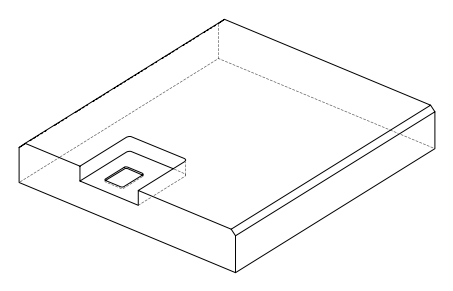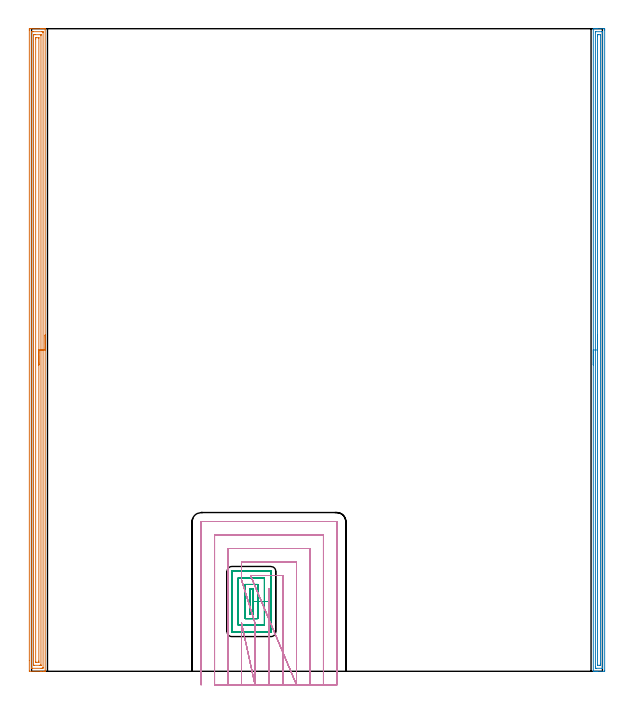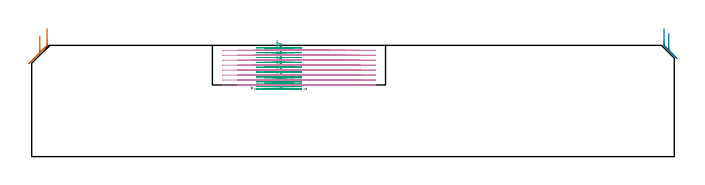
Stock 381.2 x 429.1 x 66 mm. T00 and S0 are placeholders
(PLAN: 4 operations, 2 tool changes, 67.9 min)
(1 AREA_MILL | FG_CHAMFER_SURFACE | UGT0205_001 | 13.98 min | 24101 mm3)
(2 AREA_MILL_1 | FG_CHAMFER_SURFACE_1 | UGT0205_001 | 10.51 min | 12386 mm3)
(3 MILL_RECTANGULAR_POCKET | POCKET_RECTANGULAR_STRAIGHT | UGT0201_014 | Follow Part, ap 1.5, ae 75% | 13.74 min | 39088 mm3)
(4 MILL_SLOT | SLOT_PARTIAL_RECTANGULAR | NXT0201_011 | Follow Part, ap 3, ae 75% | 29.73 min | 219995 mm3)
(TOOL UGT0205_001 | Chamfer Mill 20 x 3 x 45 deg. | D20 FL50 Z2)
(TOOL UGT0201_014 | End mill 6 mm | D6 FL24 Z4)
(TOOL NXT0201_011 | ENDMILL 12mm [2P460-1200-NA 1630] | D12 FL38 Z6)
(OP 1 AREA_MILL)
G17 G21 G94 G90
T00 M6
G54
G17 G0 G90 X9.1 Y224.55 S1061 M3
G43 Z76. H0
G94 G1 Y224.512 Z75.128 F250.
Y224.398 Z74.263
Y224.209 Z73.412
Y223.947 Z72.58
Y223.613 Z71.774
Y223.21 Z71.
Y222.742 Z70.264
Y222.21 Z69.572
Y221.621 Z68.929
Y220.978 Z68.339
Y220.286 Z67.808
Y219.55 Z67.34
Y218.776 Z66.937
Y217.97 Z66.603
Y217.138 Z66.341
Y216.287 Z66.152
Y215.422 Z66.038
Y214.55 Z66.
Y0.17
X9.098 Y0.007 Z65.988
X9.096 Y0.006 Z65.987
X8.756 Y0. Z65.656
X8.438 Z65.337
X7.767 Z64.662
X6.55 Z63.447
X6.004 Z62.898
X-1.322 Y0.001 Z55.575
X-1.492 Y0.01 Z55.406
X-1.499 Y0.18 Z55.399
X-1.5 Y7.295 Z55.4
Y428.048
X-1.499 Y428.483 Z55.401
X-1.495 Y428.936 Z55.403
X-1.492 Y429.09 Z55.406
X-1.048 Y429.095 Z55.849
X-0.44 Y429.1 Z56.458
X6.004 Z62.898
X6.55 Z63.447
X6.885 Z63.781
X7.431 Z64.327
X7.767 Z64.662
X8.438 Z65.337
X8.756 Z65.656
X9.096 Y429.094 Z65.987
X9.097 Y429.093 Z65.988
X9.1 Y428.93 Z66.
Y214.55
X7.686 Z64.586
X7.685 Y2.486 Z64.585
X7.684 Y2.403 Z64.584
X7.674 Y2.01 Z64.574
X7.281 Y2.002 Z64.181
X6.885 Y2.001 Z63.785
X6.401 Y2. Z63.301
X0.715 Y2.001 Z57.615
X0.228 Y2.003 Z57.128
X0.014 Y2.01 Z56.914
X-0.079 Y2.034 Z56.821
X-0.085 Y2.32 Z56.815
Y2.403
Y426.614
X-0.084 Y426.697 Z56.816
X-0.074 Y427.09 Z56.826
X0.319 Y427.098 Z57.219
X0.715 Y427.099 Z57.615
X1.199 Y427.1 Z58.099
X6.885 Y427.099 Z63.785
X7.372 Y427.097 Z64.272
X7.586 Y427.09 Z64.486
X7.679 Y427.066 Z64.579
X7.685 Y426.78 Z64.585
Y426.697
X7.686 Y214.55 Z64.586
X6.271 Z63.171
Y4.19
X6.27 Y4.054 Z63.17
X6.267 Y4.021 Z63.167
X6.265 Y4.012 Z63.165
X6.252 Y4.009 Z63.152
X6.189 Y4.002 Z63.089
X6.004 Y4.001 Z62.904
X5.309 Y4. Z62.209
X1.783 Z58.683
X1.596 Y4.001 Z58.496
X1.409 Y4.005 Z58.309
X1.357 Y4.009 Z58.257
X1.335 Y4.013 Z58.235
X1.333 Y4.028 Z58.233
X1.33 Y4.099 Z58.23
X1.329 Y4.19 Z58.229
X1.328 Y4.461 Z58.228
X1.329 Y424.91 Z58.229
X1.331 Y425.046 Z58.231
X1.333 Y425.079 Z58.233
X1.335 Y425.088 Z58.235
X1.348 Y425.091 Z58.248
X1.411 Y425.098 Z58.311
X1.596 Y425.099 Z58.496
X2.291 Y425.1 Z59.191
X5.817 Z62.717
X6.004 Y425.099 Z62.904
X6.191 Y425.095 Z63.091
X6.243 Y425.091 Z63.143
X6.265 Y425.087 Z63.165
X6.267 Y425.072 Z63.167
X6.27 Y425.001 Z63.17
X6.271 Y424.91 Z63.171
Y424.639
Y214.55
X4.857 Z61.757
Y6.869
X4.855 Y6.247 Z61.755
X4.852 Y6.037 Z61.752
X4.85 Y6.01 Z61.75
X4.83 Y6.007 Z61.73
X4.777 Y6.003 Z61.677
X4.67 Y6.001 Z61.57
X2.927 Z59.827
X2.825 Y6.003 Z59.725
X2.775 Y6.006 Z59.675
X2.753 Y6.009 Z59.653
X2.75 Y6.021 Z59.65
X2.747 Y6.129 Z59.647
X2.743 Y6.6 Z59.643
Y422.231
X2.745 Y422.853 Z59.645
X2.748 Y423.063 Z59.648
X2.75 Y423.09 Z59.65
X2.77 Y423.093 Z59.67
X2.823 Y423.097 Z59.723
X2.93 Y423.099 Z59.83
X4.673 Z61.573
X4.775 Y423.097 Z61.675
X4.825 Y423.094 Z61.725
X4.847 Y423.091 Z61.747
X4.85 Y423.079 Z61.75
X4.853 Y422.971 Z61.753
X4.857 Y422.5 Z61.757
Y214.55
Y213.678 Z61.795
Y212.814 Z61.909
Y211.962 Z62.098
Y211.13 Z62.36
Y210.324 Z62.694
Y209.55 Z63.097
Y208.814 Z63.566
Y208.122 Z64.097
Y207.479 Z64.686
Y206.89 Z65.329
Y206.359 Z66.022
Y205.89 Z66.757
Y205.487 Z67.531
Y205.153 Z68.337
Y204.891 Z69.169
Y204.702 Z70.021
Y204.588 Z70.886
Y204.55 Z71.757
G0 Z76.
M5
M2
(OP 2 AREA_MILL_1)
G17 G21 G94 G90
T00 M6
G54
G17 G0 G90 X375.1 Y204.55 S1061 M3
G43 Z76. H0
G94 G1 Y204.588 Z75.128 F250.
Y204.702 Z74.263
Y204.891 Z73.412
Y205.153 Z72.58
Y205.487 Z71.774
Y205.89 Z71.
Y206.358 Z70.264
Y206.89 Z69.572
Y207.479 Z68.929
Y208.122 Z68.34
Y208.814 Z67.808
Y209.55 Z67.34
Y210.324 Z66.937
Y211.13 Z66.603
Y211.962 Z66.341
Y212.813 Z66.152
Y213.678 Z66.038
Y214.55 Z66.
Y428.93
X375.102 Y429.09 Z65.988
X375.218 Y429.098 Z65.874
X375.339 Y429.1 Z65.761
X375.622 Z65.478
X376.285 Z64.809
X377.489 Z63.608
X378.028 Z63.066
X382.117 Z58.98
X382.386 Y429.097 Z58.711
X382.693 Y429.09 Z58.404
X382.698 Y428.803 Z58.401
X382.7 Y428.483 Z58.4
Y428.162
Y0.617
X382.698 Y0.297 Z58.401
X382.694 Y0.01 Z58.404
X382.386 Y0. Z58.711
X378.028 Z63.066
X377.489 Z63.608
X377.157 Z63.939
X376.617 Z64.479
X376.285 Z64.809
X375.339 Z65.761
X375.219 Z65.873
X375.168 Y0.002 Z65.924
X375.103 Y0.01 Z65.988
X375.1 Y0.17 Z66.
Y214.55
X376.514 Z64.586
X376.515 Y426.697 Z64.585
X376.516 Y427.026 Z64.584
X376.518 Y427.066 Z64.582
X376.52 Y427.082 Z64.58
X376.53 Y427.09 Z64.57
X376.632 Y427.095 Z64.468
X376.764 Y427.099 Z64.336
X380.643 Y427.1 Z60.457
X381.123 Y427.098 Z59.977
X381.249 Y427.093 Z59.851
X381.272 Y427.091 Z59.828
X381.279 Y427.048 Z59.821
X381.282 Y426.935 Z59.818
X381.284 Y426.697 Z59.816
X381.286 Y426.038 Z59.814
Y425.804
X381.285 Y2.403 Z59.815
X381.284 Y2.074 Z59.816
X381.282 Y2.034 Z59.818
X381.28 Y2.018 Z59.82
X381.27 Y2.01 Z59.83
X381.168 Y2.005 Z59.932
X381.036 Y2.001 Z60.064
X377.157 Y2. Z63.943
X376.677 Y2.002 Z64.423
X376.551 Y2.007 Z64.549
X376.528 Y2.009 Z64.572
X376.521 Y2.052 Z64.579
X376.518 Y2.165 Z64.582
X376.516 Y2.403 Z64.584
X376.514 Y3.061 Z64.586
Y3.296
Y214.55
X377.928 Z63.172
X377.929 Y424.119 Z63.171
X377.933 Y424.91 Z63.167
X377.935 Y425.006 Z63.165
X377.942 Y425.09 Z63.158
X378.028 Y425.092 Z63.072
X378.716 Y425.099 Z62.384
X379.772 Z61.328
X379.833 Y425.098 Z61.267
X379.855 Y425.094 Z61.245
X379.863 Y425.091 Z61.237
X379.865 Y425.079 Z61.235
X379.869 Y425.013 Z61.231
X379.871 Y424.91 Z61.229
Y424.808
Y4.981
X379.867 Y4.19 Z61.233
X379.865 Y4.094 Z61.235
X379.858 Y4.01 Z61.242
X379.772 Y4.008 Z61.328
X379.084 Y4.001 Z62.016
X378.028 Z63.072
X377.967 Y4.002 Z63.133
X377.945 Y4.006 Z63.155
X377.937 Y4.009 Z63.163
X377.935 Y4.021 Z63.165
X377.931 Y4.087 Z63.169
X377.929 Y4.19 Z63.171
Y4.292
X377.928 Y214.55 Z63.172
Y215.422 Z63.21
Y216.286 Z63.323
Y217.138 Z63.512
Y217.97 Z63.775
Y218.776 Z64.108
Y219.55 Z64.511
Y220.286 Z64.98
Y220.978 Z65.511
Y221.621 Z66.1
Y222.21 Z66.744
Y222.741 Z67.436
Y223.21 Z68.172
Y223.613 Z68.945
Y223.947 Z69.751
Y224.209 Z70.583
Y224.398 Z71.435
Y224.512 Z72.3
Y224.55 Z73.172
G0 Z76.
M5
M2
(OP 3 MILL_RECTANGULAR_POCKET)
G17 G21 G94 G90
T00 M6
G54
G17 G0 G90 X145.6 Y43.966 S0 M3
G43 Z76. H0
Z69.
G94 G1 Y38.2 Z67.455 F250.
X148. Z66.812
Y46.6 Z64.561
Y55. F500.
X145.6
Y38.2
X148.
Y46.6
X151.
Y58.
X142.6
Y35.2
X151.
Y46.6
X155.5
Y62.5
X138.1
Y30.7
X155.5
Y46.6
X160.
Y66.9
X159.995 Y66.955
X159.955 Y66.995
X159.9 Y67.
X133.7
X133.645 Y66.995
X133.605 Y66.955
X133.6 Y66.9
Y26.3
X133.605 Y26.245
X133.645 Y26.205
X133.7 Y26.2
X159.9
X159.955 Y26.205
X159.995 Y26.245
X160. Y26.3
Y46.6
Y47.6
G0 X145.6 Y43.966 Z67.561
G1 Y38.2 Z66.016 F250.
X148. Z65.373
Y46.6 Z63.122
Y55. F500.
X145.6
Y38.2
X148.
Y46.6
X151.
Y58.
X142.6
Y35.2
X151.
Y46.6
X155.5
Y62.5
X138.1
Y30.7
X155.5
Y46.6
X160.
Y66.9
X159.995 Y66.955
X159.955 Y66.995
X159.9 Y67.
X133.7
X133.645 Y66.995
X133.605 Y66.955
X133.6 Y66.9
Y26.3
X133.605 Y26.245
X133.645 Y26.205
X133.7 Y26.2
X159.9
X159.955 Y26.205
X159.995 Y26.245
X160. Y26.3
Y46.6
Y47.6
G0 X145.6 Y43.966 Z66.122
G1 Y38.2 Z64.577 F250.
X148. Z63.934
Y46.6 Z61.683
Y55. F500.
X145.6
Y38.2
X148.
Y46.6
X151.
Y58.
X142.6
Y35.2
X151.
Y46.6
X155.5
Y62.5
X138.1
Y30.7
X155.5
Y46.6
X160.
Y66.9
X159.995 Y66.955
X159.955 Y66.995
X159.9 Y67.
X133.7
X133.645 Y66.995
X133.605 Y66.955
X133.6 Y66.9
Y26.3
X133.605 Y26.245
X133.645 Y26.205
X133.7 Y26.2
X159.9
X159.955 Y26.205
X159.995 Y26.245
X160. Y26.3
Y46.6
Y47.6
G0 X145.6 Y43.966 Z64.683
G1 Y38.2 Z63.138 F250.
X148. Z62.495
Y46.6 Z60.244
Y55. F500.
X145.6
Y38.2
X148.
Y46.6
X151.
Y58.
X142.6
Y35.2
X151.
Y46.6
X155.5
Y62.5
X138.1
Y30.7
X155.5
Y46.6
X160.
Y66.9
X159.995 Y66.955
X159.955 Y66.995
X159.9 Y67.
X133.7
X133.645 Y66.995
X133.605 Y66.955
X133.6 Y66.9
Y26.3
X133.605 Y26.245
X133.645 Y26.205
X133.7 Y26.2
X159.9
X159.955 Y26.205
X159.995 Y26.245
X160. Y26.3
Y46.6
Y47.6
G0 X145.6 Y43.966 Z63.244
G1 Y38.2 Z61.699 F250.
X148. Z61.056
Y46.6 Z58.805
Y55. F500.
X145.6
Y38.2
X148.
Y46.6
X151.
Y58.
X142.6
Y35.2
X151.
Y46.6
X155.5
Y62.5
X138.1
Y30.7
X155.5
Y46.6
X160.
Y66.9
X159.995 Y66.955
X159.955 Y66.995
X159.9 Y67.
X133.7
X133.645 Y66.995
X133.605 Y66.955
X133.6 Y66.9
Y26.3
X133.605 Y26.245
X133.645 Y26.205
X133.7 Y26.2
X159.9
X159.955 Y26.205
X159.995 Y26.245
X160. Y26.3
Y46.6
Y47.6
G0 X145.6 Y43.966 Z61.805
G1 Y38.2 Z60.26 F250.
X148. Z59.617
Y46.6 Z57.367
Y55. F500.
X145.6
Y38.2
X148.
Y46.6
X151.
Y58.
X142.6
Y35.2
X151.
Y46.6
X155.5
Y62.5
X138.1
Y30.7
X155.5
Y46.6
X160.
Y66.9
X159.995 Y66.955
X159.955 Y66.995
X159.9 Y67.
X133.7
X133.645 Y66.995
X133.605 Y66.955
X133.6 Y66.9
Y26.3
X133.605 Y26.245
X133.645 Y26.205
X133.7 Y26.2
X159.9
X159.955 Y26.205
X159.995 Y26.245
X160. Y26.3
Y46.6
Y47.6
G0 X145.6 Y43.966 Z60.367
G1 Y38.2 Z58.822 F250.
X148. Z58.178
Y46.6 Z55.928
Y55. F500.
X145.6
Y38.2
X148.
Y46.6
X151.
Y58.
X142.6
Y35.2
X151.
Y46.6
X155.5
Y62.5
X138.1
Y30.7
X155.5
Y46.6
X160.
Y66.9
X159.995 Y66.955
X159.955 Y66.995
X159.9 Y67.
X133.7
X133.645 Y66.995
X133.605 Y66.955
X133.6 Y66.9
Y26.3
X133.605 Y26.245
X133.645 Y26.205
X133.7 Y26.2
X159.9
X159.955 Y26.205
X159.995 Y26.245
X160. Y26.3
Y46.6
Y47.6
G0 X145.6 Y43.966 Z58.928
G1 Y38.2 Z57.383 F250.
X148. Z56.74
Y46.6 Z54.489
Y55. F500.
X145.6
Y38.2
X148.
Y46.6
X151.
Y58.
X142.6
Y35.2
X151.
Y46.6
X155.5
Y62.5
X138.1
Y30.7
X155.5
Y46.6
X160.
Y66.9
X159.995 Y66.955
X159.955 Y66.995
X159.9 Y67.
X133.7
X133.645 Y66.995
X133.605 Y66.955
X133.6 Y66.9
Y26.3
X133.605 Y26.245
X133.645 Y26.205
X133.7 Y26.2
X159.9
X159.955 Y26.205
X159.995 Y26.245
X160. Y26.3
Y46.6
Y47.6
G0 X145.6 Y43.966 Z57.489
G1 Y38.2 Z55.944 F250.
X148. Z55.301
Y46.6 Z53.05
Y55. F500.
X145.6
Y38.2
X148.
Y46.6
X151.
Y58.
X142.6
Y35.2
X151.
Y46.6
X155.5
Y62.5
X138.1
Y30.7
X155.5
Y46.6
X160.
Y66.9
X159.995 Y66.955
X159.955 Y66.995
X159.9 Y67.
X133.7
X133.645 Y66.995
X133.605 Y66.955
X133.6 Y66.9
Y26.3
X133.605 Y26.245
X133.645 Y26.205
X133.7 Y26.2
X159.9
X159.955 Y26.205
X159.995 Y26.245
X160. Y26.3
Y46.6
Y47.6
G0 X145.6 Y43.966 Z56.05
G1 Y38.2 Z54.505 F250.
X148. Z53.862
Y46.6 Z51.611
Y55. F500.
X145.6
Y38.2
X148.
Y46.6
X151.
Y58.
X142.6
Y35.2
X151.
Y46.6
X155.5
Y62.5
X138.1
Y30.7
X155.5
Y46.6
X160.
Y66.9
X159.995 Y66.955
X159.955 Y66.995
X159.9 Y67.
X133.7
X133.645 Y66.995
X133.605 Y66.955
X133.6 Y66.9
Y26.3
X133.605 Y26.245
X133.645 Y26.205
X133.7 Y26.2
X159.9
X159.955 Y26.205
X159.995 Y26.245
X160. Y26.3
Y46.6
Y47.6
G0 X145.6 Y43.966 Z54.611
G1 Y38.2 Z53.066 F250.
X148. Z52.423
Y46.6 Z50.172
Y55. F500.
X145.6
Y38.2
X148.
Y46.6
X151.
Y58.
X142.6
Y35.2
X151.
Y46.6
X155.5
Y62.5
X138.1
Y30.7
X155.5
Y46.6
X160.
Y66.9
X159.995 Y66.955
X159.955 Y66.995
X159.9 Y67.
X133.7
X133.645 Y66.995
X133.605 Y66.955
X133.6 Y66.9
Y26.3
X133.605 Y26.245
X133.645 Y26.205
X133.7 Y26.2
X159.9
X159.955 Y26.205
X159.995 Y26.245
X160. Y26.3
Y46.6
Y47.6
G0 X145.6 Y43.966 Z53.172
G1 Y38.2 Z51.627 F250.
X148. Z50.984
Y46.6 Z48.733
Y55. F500.
X145.6
Y38.2
X148.
Y46.6
X151.
Y58.
X142.6
Y35.2
X151.
Y46.6
X155.5
Y62.5
X138.1
Y30.7
X155.5
Y46.6
X160.
Y66.9
X159.995 Y66.955
X159.955 Y66.995
X159.9 Y67.
X133.7
X133.645 Y66.995
X133.605 Y66.955
X133.6 Y66.9
Y26.3
X133.605 Y26.245
X133.645 Y26.205
X133.7 Y26.2
X159.9
X159.955 Y26.205
X159.995 Y26.245
X160. Y26.3
Y46.6
Y47.6
G0 X145.6 Y43.966 Z51.733
G1 Y38.2 Z50.188 F250.
X148. Z49.545
Y46.6 Z47.294
Y55. F500.
X145.6
Y38.2
X148.
Y46.6
X151.
Y58.
X142.6
Y35.2
X151.
Y46.6
X155.5
Y62.5
X138.1
Y30.7
X155.5
Y46.6
X160.
Y66.9
X159.995 Y66.955
X159.955 Y66.995
X159.9 Y67.
X133.7
X133.645 Y66.995
X133.605 Y66.955
X133.6 Y66.9
Y26.3
X133.605 Y26.245
X133.645 Y26.205
X133.7 Y26.2
X159.9
X159.955 Y26.205
X159.995 Y26.245
X160. Y26.3
Y46.6
Y47.6
G0 X145.6 Y43.966 Z50.294
G1 Y38.2 Z48.749 F250.
X148. Z48.106
Y46.6 Z45.856
Y55. F500.
X145.6
Y38.2
X148.
Y46.6
X151.
Y58.
X142.6
Y35.2
X151.
Y46.6
X155.5
Y62.5
X138.1
Y30.7
X155.5
Y46.6
X160.
Y66.9
X159.995 Y66.955
X159.955 Y66.995
X159.9 Y67.
X133.7
X133.645 Y66.995
X133.605 Y66.955
X133.6 Y66.9
Y26.3
X133.605 Y26.245
X133.645 Y26.205
X133.7 Y26.2
X159.9
X159.955 Y26.205
X159.995 Y26.245
X160. Y26.3
Y46.6
Y47.6
G0 X145.6 Y43.966 Z48.856
G1 Y38.2 Z47.311 F250.
X148. Z46.667
Y46.6 Z44.417
Y55. F500.
X145.6
Y38.2
X148.
Y46.6
X151.
Y58.
X142.6
Y35.2
X151.
Y46.6
X155.5
Y62.5
X138.1
Y30.7
X155.5
Y46.6
X160.
Y66.9
X159.995 Y66.955
X159.955 Y66.995
X159.9 Y67.
X133.7
X133.645 Y66.995
X133.605 Y66.955
X133.6 Y66.9
Y26.3
X133.605 Y26.245
X133.645 Y26.205
X133.7 Y26.2
X159.9
X159.955 Y26.205
X159.995 Y26.245
X160. Y26.3
Y46.6
Y47.6
G0 X145.6 Y43.966 Z47.417
G1 Y38.2 Z45.872 F250.
X148. Z45.229
Y46.6 Z42.978
Y55. F500.
X145.6
Y38.2
X148.
Y46.6
X151.
Y58.
X142.6
Y35.2
X151.
Y46.6
X155.5
Y62.5
X138.1
Y30.7
X155.5
Y46.6
X160.
Y66.9
X159.995 Y66.955
X159.955 Y66.995
X159.9 Y67.
X133.7
X133.645 Y66.995
X133.605 Y66.955
X133.6 Y66.9
Y26.3
X133.605 Y26.245
X133.645 Y26.205
X133.7 Y26.2
X159.9
X159.955 Y26.205
X159.995 Y26.245
X160. Y26.3
Y46.6
Y47.6
G0 X145.6 Y43.966 Z45.978
G1 Y38.2 Z44.433 F250.
X148. Z43.79
Y46.6 Z41.539
Y55. F500.
X145.6
Y38.2
X148.
Y46.6
X151.
Y58.
X142.6
Y35.2
X151.
Y46.6
X155.5
Y62.5
X138.1
Y30.7
X155.5
Y46.6
X160.
Y66.9
X159.995 Y66.955
X159.955 Y66.995
X159.9 Y67.
X133.7
X133.645 Y66.995
X133.605 Y66.955
X133.6 Y66.9
Y26.3
X133.605 Y26.245
X133.645 Y26.205
X133.7 Y26.2
X159.9
X159.955 Y26.205
X159.995 Y26.245
X160. Y26.3
Y46.6
Y47.6
G0 X145.6 Y43.966 Z44.539
G1 Y38.2 Z42.994 F250.
X148. Z42.351
Y46.6 Z40.1
Y55. F500.
X145.6
Y38.2
X148.
Y46.6
X151.
Y58.
X142.6
Y35.2
X151.
Y46.6
X155.5
Y62.5
X138.1
Y30.7
X155.5
Y46.6
X160.
Y66.9
X159.995 Y66.955
X159.955 Y66.995
X159.9 Y67.
X133.7
X133.645 Y66.995
X133.605 Y66.955
X133.6 Y66.9
Y26.3
X133.605 Y26.245
X133.645 Y26.205
X133.7 Y26.2
X159.9
X159.955 Y26.205
X159.995 Y26.245
X160. Y26.3
Y46.6
Y47.6
G0 Z76.
M5
M2
(OP 4 MILL_SLOT)
G17 G21 G94 G90
T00 M6
G54
G17 G0 G90 X158.9 Y-9. S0 M3
G43 Z76. H1
Z63.062
G94 G1 Y-6. F250.
Y55. F500.
X158.2
Y-6.
Y-9. F250.
X167.9
Y-6.
Y64. F500.
X149.2
X146.2 F250.
X176.9 Y-9. F500.
Y-6. F250.
Y73. F500.
X140.2
Y64.
Y61. F250.
X149.2 Y32.2 F500.
Y29.2 F250.
Y-6. F500.
Y-9. F250.
X140.2 Y32.2 F500.
Y29.2 F250.
Y-6. F500.
Y-9. F250.
X185.9
Y-6.
Y82. F500.
X131.2
Y-6.
Y-9. F250.
X194.9
Y-6.
Y91. F500.
X122.2
Y-6.
Y-9. F250.
X203.9
Y-6.
Y99.8 F500.
G3 X203.7 Y100. R0.2
G1 X113.4
G3 X113.2 Y99.8 R0.2
G1 Y-6.
Y-9. F250.
G0 X158.9 Z60.125
G1 Y-6.
Y55. F500.
X158.2
Y-6.
Y-9. F250.
X167.9
Y-6.
Y64. F500.
X149.2
X146.2 F250.
X176.9 Y-9. F500.
Y-6. F250.
Y73. F500.
X140.2
Y64.
Y61. F250.
X149.2 Y32.2 F500.
Y29.2 F250.
Y-6. F500.
Y-9. F250.
X140.2 Y32.2 F500.
Y29.2 F250.
Y-6. F500.
Y-9. F250.
X185.9
Y-6.
Y82. F500.
X131.2
Y-6.
Y-9. F250.
X194.9
Y-6.
Y91. F500.
X122.2
Y-6.
Y-9. F250.
X203.9
Y-6.
Y99.8 F500.
G3 X203.7 Y100. R0.2
G1 X113.4
G3 X113.2 Y99.8 R0.2
G1 Y-6.
Y-9. F250.
G0 X158.9 Z57.187
G1 Y-6.
Y55. F500.
X158.2
Y-6.
Y-9. F250.
X167.9
Y-6.
Y64. F500.
X149.2
X146.2 F250.
X176.9 Y-9. F500.
Y-6. F250.
Y73. F500.
X140.2
Y64.
Y61. F250.
X149.2 Y32.2 F500.
Y29.2 F250.
Y-6. F500.
Y-9. F250.
X140.2 Y32.2 F500.
Y29.2 F250.
Y-6. F500.
Y-9. F250.
X185.9
Y-6.
Y82. F500.
X131.2
Y-6.
Y-9. F250.
X194.9
Y-6.
Y91. F500.
X122.2
Y-6.
Y-9. F250.
X203.9
Y-6.
Y99.8 F500.
G3 X203.7 Y100. R0.2
G1 X113.4
G3 X113.2 Y99.8 R0.2
G1 Y-6.
Y-9. F250.
G0 X158.9 Z54.25
G1 Y-6.
Y55. F500.
X158.2
Y-6.
Y-9. F250.
X167.9
Y-6.
Y64. F500.
X149.2
X146.2 F250.
X176.9 Y-9. F500.
Y-6. F250.
Y73. F500.
X140.2
Y64.
Y61. F250.
X149.2 Y32.2 F500.
Y29.2 F250.
Y-6. F500.
Y-9. F250.
X140.2 Y32.2 F500.
Y29.2 F250.
Y-6. F500.
Y-9. F250.
X185.9
Y-6.
Y82. F500.
X131.2
Y-6.
Y-9. F250.
X194.9
Y-6.
Y91. F500.
X122.2
Y-6.
Y-9. F250.
X203.9
Y-6.
Y99.8 F500.
G3 X203.7 Y100. R0.2
G1 X113.4
G3 X113.2 Y99.8 R0.2
G1 Y-6.
Y-9. F250.
G0 X158.9 Z51.312
G1 Y-6.
Y55. F500.
X158.2
Y-6.
Y-9. F250.
X167.9
Y-6.
Y64. F500.
X149.2
X146.2 F250.
X176.9 Y-9. F500.
Y-6. F250.
Y73. F500.
X140.2
Y64.
Y61. F250.
X149.2 Y32.2 F500.
Y29.2 F250.
Y-6. F500.
Y-9. F250.
X140.2 Y32.2 F500.
Y29.2 F250.
Y-6. F500.
Y-9. F250.
X185.9
Y-6.
Y82. F500.
X131.2
Y-6.
Y-9. F250.
X194.9
Y-6.
Y91. F500.
X122.2
Y-6.
Y-9. F250.
X203.9
Y-6.
Y99.8 F500.
G3 X203.7 Y100. R0.2
G1 X113.4
G3 X113.2 Y99.8 R0.2
G1 Y-6.
Y-9. F250.
G0 X158.9 Z48.375
G1 Y-6.
Y55. F500.
X158.2
Y-6.
Y-9. F250.
X167.9
Y-6.
Y64. F500.
X149.2
X146.2 F250.
X176.9 Y-9. F500.
Y-6. F250.
Y73. F500.
X140.2
Y64.
Y61. F250.
X149.2 Y32.2 F500.
Y29.2 F250.
Y-6. F500.
Y-9. F250.
X140.2 Y32.2 F500.
Y29.2 F250.
Y-6. F500.
Y-9. F250.
X185.9
Y-6.
Y82. F500.
X131.2
Y-6.
Y-9. F250.
X194.9
Y-6.
Y91. F500.
X122.2
Y-6.
Y-9. F250.
X203.9
Y-6.
Y99.8 F500.
G3 X203.7 Y100. R0.2
G1 X113.4
G3 X113.2 Y99.8 R0.2
G1 Y-6.
Y-9. F250.
G0 X158.9 Z45.437
G1 Y-6.
Y55. F500.
X158.2
Y-6.
Y-9. F250.
X167.9
Y-6.
Y64. F500.
X149.2
X146.2 F250.
X176.9 Y-9. F500.
Y-6. F250.
Y73. F500.
X140.2
Y64.
Y61. F250.
X149.2 Y32.2 F500.
Y29.2 F250.
Y-6. F500.
Y-9. F250.
X140.2 Y32.2 F500.
Y29.2 F250.
Y-6. F500.
Y-9. F250.
X185.9
Y-6.
Y82. F500.
X131.2
Y-6.
Y-9. F250.
X194.9
Y-6.
Y91. F500.
X122.2
Y-6.
Y-9. F250.
X203.9
Y-6.
Y99.8 F500.
G3 X203.7 Y100. R0.2
G1 X113.4
G3 X113.2 Y99.8 R0.2
G1 Y-6.
Y-9. F250.
G0 X158.9 Z42.5
G1 Y-6.
Y55. F500.
X158.2
Y-6.
Y-9. F250.
X167.9
Y-6.
Y64. F500.
X149.2
X146.2 F250.
X176.9 Y-9. F500.
Y-6. F250.
Y73. F500.
X140.2
Y64.
Y61. F250.
X149.2 Y32.2 F500.
Y29.2 F250.
Y-6. F500.
Y-9. F250.
X140.2 Y32.2 F500.
Y29.2 F250.
Y-6. F500.
Y-9. F250.
X185.9
Y-6.
Y82. F500.
X131.2
Y-6.
Y-9. F250.
X194.9
Y-6.
Y91. F500.
X122.2
Y-6.
Y-9. F250.
X203.9
Y-6.
Y99.8 F500.
G3 X203.7 Y100. R0.2
G1 X113.4
G3 X113.2 Y99.8 R0.2
G1 Y-6.
Y-9. F250.
G0 Z76.
M5
M2
